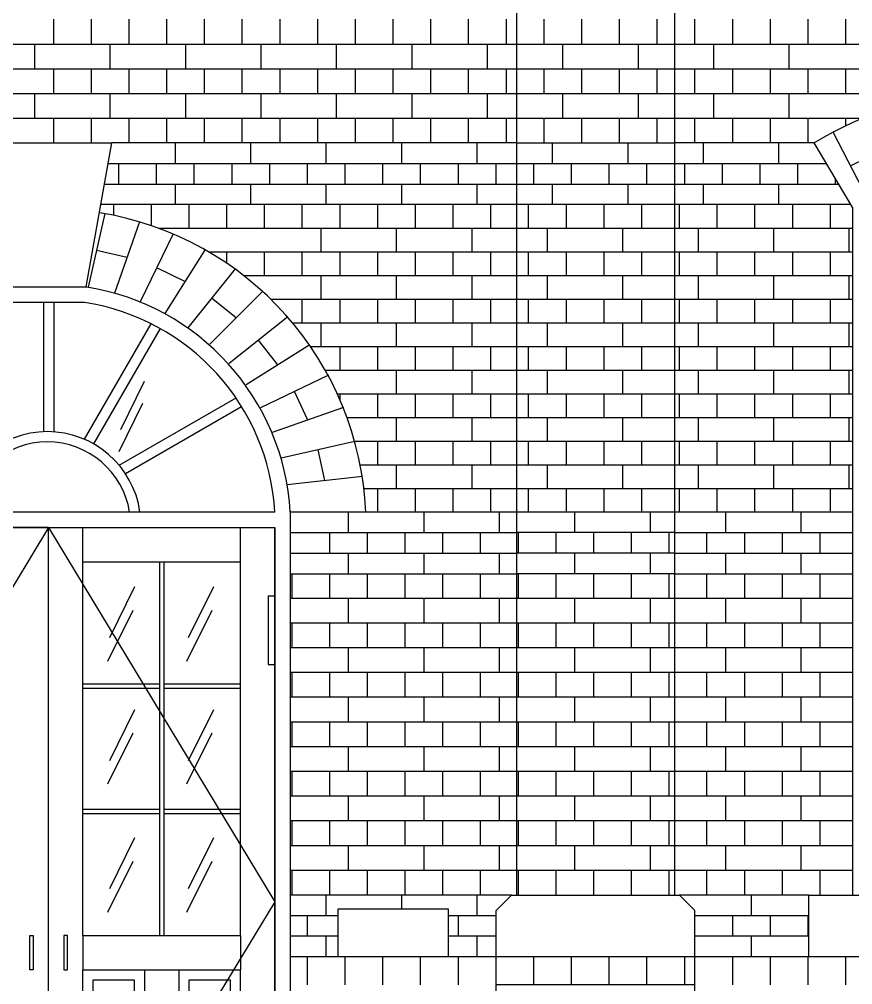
# Model space of a CAD drawing. Extents: x 101185 to 134825, y -129942 to -106182.
# Drawn here: x 118349 to 120779, y -120840 to -118024 of the extents above; entities that cross this region are included whole.
import ezdxf

# ---------------------------------------------------------------- set-up
doc = ezdxf.new("R2010")
doc.units = 0
doc.header["$LTSCALE"] = 50
doc.header["$MEASUREMENT"] = 0
doc.linetypes.add('CEN', pattern=[62, 60, -1, 0, -1])
for name, color, linetype in [('ele-3', 6, 'CONTINUOUS'), ('h', 5, 'CONTINUOUS'), ('HAT', 5, 'CONTINUOUS'), ('W-1', 3, 'CONTINUOUS'), ('WID', 4, 'CONTINUOUS'), ('중심선', 1, 'CEN')]:
    doc.layers.add(name, color=color, linetype=linetype)

msp = doc.modelspace()

# ---------------------------------------------------------------- linework, layer by layer
at = {"layer": 'ele-3'}
for p, q in [((119799.4, -118384.7), (118619.4, -118384.7)), ((120666.8, -118384.7), (120259.4, -118384.7)), ((118608.6, -118444.7), (120702.5, -118444.7)), ((118597.9, -118504.7), (120738.3, -118504.7)), ((119799.4, -118564.7), (118587.2, -118564.7)), ((120774, -118564.7), (120259.4, -118564.7)), ((119139.4, -119461.3), (119799.4, -119461.3)), ((120259.4, -119461.3), (120779.4, -119461.3)), ((119139.4, -119521.3), (119799.4, -119521.3)), ((120259.4, -119521.3), (120779.4, -119521.3)), ((119139.4, -119581.3), (119799.4, -119581.3)), ((120259.4, -119581.3), (120779.4, -119581.3)), ((119139.4, -119641.3), (119799.4, -119641.3)), ((120259.4, -119641.3), (120779.4, -119641.3)), ((119784.4, -120578.8), (119139.4, -120578.8)), ((120651.9, -120578.8), (120274.4, -120578.8)), ((119279.4, -120638.8), (119139.4, -120638.8)), ((119739.4, -120638.8), (119599.4, -120638.8)), ((120651.9, -120638.8), (120319.4, -120638.8)), ((120429.4, -120698.8), (120429.4, -120638.8)), ((119279.4, -120698.8), (119139.4, -120698.8)), ((119739.4, -120698.8), (119599.4, -120698.8)), ((120651.9, -120698.8), (120319.4, -120698.8)), ((119739.4, -120758.8), (119139.4, -120758.8)), ((120651.9, -120758.8), (120319.4, -120758.8))]:
    msp.add_line(p, q, dxfattribs=at)
for points in [[(118804.4, -118444.7), (118804.4, -118384.7)], [(119024.4, -118444.7), (119024.4, -118384.7)], [(119244.4, -118444.7), (119244.4, -118384.7)], [(119464.4, -118444.7), (119464.4, -118384.7)], [(119684.4, -118444.7), (119684.4, -118384.7)], [(119904.4, -118444.7), (119904.4, -118384.7)], [(120124.4, -118444.7), (120124.4, -118384.7)], [(120344.4, -118444.7), (120344.4, -118384.7)], [(120564.4, -118444.7), (120564.4, -118384.7)], [(118639.4, -118504.7), (118639.4, -118444.7)], [(118749.4, -118504.7), (118749.4, -118444.7)], [(118859.4, -118504.7), (118859.4, -118444.7)], [(118969.4, -118504.7), (118969.4, -118444.7)], [(119079.4, -118504.7), (119079.4, -118444.7)], [(119189.4, -118504.7), (119189.4, -118444.7)], [(119299.4, -118504.7), (119299.4, -118444.7)], [(119409.4, -118504.7), (119409.4, -118444.7)], [(119519.4, -118504.7), (119519.4, -118444.7)], [(119629.4, -118504.7), (119629.4, -118444.7)], [(119739.4, -118504.7), (119739.4, -118444.7)], [(119849.4, -118504.7), (119849.4, -118444.7)], [(119959.4, -118504.7), (119959.4, -118444.7)], [(120069.4, -118504.7), (120069.4, -118444.7)], [(120179.4, -118504.7), (120179.4, -118444.7)], [(120289.4, -118504.7), (120289.4, -118444.7)], [(120399.4, -118504.7), (120399.4, -118444.7)], [(120509.4, -118504.7), (120509.4, -118444.7)], [(120619.4, -118504.7), (120619.4, -118444.7)], [(120729.4, -118504.7), (120729.4, -118489.8)], [(118804.4, -118564.7), (118804.4, -118504.7)], [(119024.4, -118564.7), (119024.4, -118504.7)], [(119244.4, -118564.7), (119244.4, -118504.7)], [(119464.4, -118564.7), (119464.4, -118504.7)], [(119684.4, -118564.7), (119684.4, -118504.7)], [(119904.4, -118564.7), (119904.4, -118504.7)], [(120124.4, -118564.7), (120124.4, -118504.7)], [(120344.4, -118564.7), (120344.4, -118504.7)], [(120564.4, -118564.7), (120564.4, -118504.7)], [(119244.4, -120638.8), (119244.4, -120578.8)], [(119464.4, -120618.8), (119464.4, -120578.8)], [(119684.4, -120638.8), (119684.4, -120578.8)], [(120484.4, -120638.8), (120484.4, -120578.8)], [(119189.4, -120698.8), (119189.4, -120638.8)], [(119629.4, -120698.8), (119629.4, -120638.8)], [(120539.4, -120698.8), (120539.4, -120638.8)], [(120649.4, -120698.8), (120649.4, -120638.8)], [(119244.4, -120758.8), (119244.4, -120698.8)], [(119684.4, -120758.8), (119684.4, -120698.8)], [(120484.4, -120758.8), (120484.4, -120698.8)]]:
    msp.add_lwpolyline(points, dxfattribs=at)
at = {"layer": 'h'}
for p, q in [((117069.4, -118096.3), (119799.4, -118096.3)), ((120259.4, -118096.3), (121139.6, -118096.3)), ((117069.4, -118168.4), (119799.4, -118168.4)), ((120259.4, -118168.4), (121144.2, -118168.4)), ((117069.4, -118240.5), (119799.4, -118240.5)), ((120259.4, -118240.5), (121056.9, -118240.5)), ((117069.4, -118312.6), (119799.4, -118312.6)), ((120259.4, -118312.6), (120809.9, -118312.6)), ((120823.7, -118549), (120722.5, -118353.7)), ((120773.1, -118451.3), (120824.5, -118426.2)), ((118599, -118591.1), (118550, -118805.9)), ((118699.9, -118614.9), (118627.2, -118822.8)), ((118755.2, -118633.7), (119799.4, -118633.7)), ((120259.4, -118633.7), (120779.4, -118633.7)), ((118797.6, -118649.9), (118702, -118848.4)), ((118663.6, -118718.9), (118574.5, -118698.5)), ((118890.8, -118695.7), (118773.6, -118882.3)), ((118901.3, -118702.7), (119799.4, -118702.7)), ((120259.4, -118702.7), (120779.4, -118702.7)), ((118832.2, -118789), (118749.8, -118749.2)), ((118978.4, -118751.8), (118841, -118924)), ((119003.2, -118771.6), (119799.4, -118771.6)), ((120259.4, -118771.6), (120779.4, -118771.6)), ((119059.1, -118817.4), (118904.8, -118971.6)), ((118981.9, -118894.5), (118909.7, -118837.9)), ((119082.2, -118840.6), (119799.4, -118840.6)), ((120259.4, -118840.6), (120779.4, -118840.6)), ((119131.9, -118891.6), (118960.9, -119028)), ((119145.9, -118909.6), (119799.4, -118909.6)), ((120259.4, -118909.6), (120779.4, -118909.6)), ((119103.2, -119032), (119046.4, -118959.8)), ((119196, -118973.7), (119010.4, -119090.3)), ((119198.1, -118978.6), (119799.4, -118978.6)), ((120259.4, -118978.6), (120779.4, -118978.6)), ((119241.1, -119047.5), (119799.4, -119047.5)), ((120259.4, -119047.5), (120779.4, -119047.5)), ((118713.4, -119080.5), (118643.8, -119221.2)), ((119251.2, -119062.1), (119052.6, -119157.8)), ((119191, -119193.1), (119151.9, -119110)), ((119276.3, -119116.5), (119799.4, -119116.5)), ((120259.4, -119116.5), (120779.4, -119116.5)), ((118708.6, -119145.3), (118639.1, -119286)), ((119295, -119156.7), (119086.9, -119229.5)), ((119304.6, -119185.5), (119799.4, -119185.5)), ((120259.4, -119185.5), (120779.4, -119185.5)), ((119326.7, -119254.4), (119799.4, -119254.4)), ((120259.4, -119254.4), (120779.4, -119254.4)), ((119328, -119255.6), (119113.1, -119304.7)), ((119240.1, -119369.9), (119220.5, -119280.1)), ((119343.1, -119323.4), (119799.4, -119323.4)), ((120259.4, -119323.4), (120779.4, -119323.4)), ((119349.6, -119357.6), (119130.6, -119382.3)), ((119354, -119392.4), (119799.4, -119392.4)), ((120259.4, -119392.4), (120779.4, -119392.4)), ((118685.4, -119679.9), (118611.7, -119828.8)), ((118915.1, -119679.9), (118841.5, -119828.8)), ((119799.4, -119713.5), (119139.4, -119713.5)), ((120779.4, -119713.5), (120259.4, -119713.5)), ((118680.4, -119748.5), (118606.7, -119897.4)), ((118910.1, -119748.5), (118836.4, -119897.4)), ((119799.4, -119785.6), (119139.4, -119785.6)), ((120779.4, -119785.6), (120259.4, -119785.6)), ((119799.4, -119857.7), (119139.4, -119857.7)), ((120779.4, -119857.7), (120259.4, -119857.7)), ((119799.4, -119929.8), (119139.4, -119929.8)), ((120779.4, -119929.8), (120259.4, -119929.8)), ((119799.4, -120001.9), (119139.4, -120001.9)), ((120779.4, -120001.9), (120259.4, -120001.9)), ((118685.4, -120037.9), (118611.7, -120186.8)), ((118915.1, -120037.9), (118841.5, -120186.8)), ((119799.4, -120074), (119139.4, -120074)), ((120779.4, -120074), (120259.4, -120074)), ((118680.4, -120106.5), (118606.7, -120255.4)), ((118910.1, -120106.5), (118836.4, -120255.4)), ((119799.4, -120146.1), (119139.4, -120146.1)), ((120779.4, -120146.1), (120259.4, -120146.1)), ((119799.4, -120218.2), (119139.4, -120218.2)), ((120779.4, -120218.2), (120259.4, -120218.2)), ((119799.4, -120290.3), (119139.4, -120290.3)), ((120779.4, -120290.3), (120259.4, -120290.3)), ((119799.4, -120362.4), (119139.4, -120362.4)), ((120779.4, -120362.4), (120259.4, -120362.4)), ((118685.4, -120411.8), (118611.7, -120560.7)), ((118915.1, -120411.8), (118841.5, -120560.7)), ((119799.4, -120434.6), (119139.4, -120434.6)), ((120779.4, -120434.6), (120259.4, -120434.6)), ((118680.4, -120480.4), (118606.7, -120629.3)), ((118910.1, -120480.4), (118836.4, -120629.3)), ((119799.4, -120506.7), (119139.4, -120506.7)), ((120779.4, -120506.7), (120259.4, -120506.7))]:
    msp.add_line(p, q, dxfattribs=at)
for points in [[(118449.4, -118096.3), (118449.4, -118024.2)], [(118559.4, -118096.3), (118559.4, -118024.2)], [(118669.4, -118096.3), (118669.4, -118024.2)], [(118779.4, -118096.3), (118779.4, -118024.2)], [(118889.4, -118096.3), (118889.4, -118024.2)], [(118999.4, -118096.3), (118999.4, -118024.2)], [(119109.4, -118096.3), (119109.4, -118024.2)], [(119219.4, -118096.3), (119219.4, -118024.2)], [(119329.4, -118096.3), (119329.4, -118024.2)], [(119439.4, -118096.3), (119439.4, -118024.2)], [(119549.4, -118096.3), (119549.4, -118024.2)], [(119659.4, -118096.3), (119659.4, -118024.2)], [(119769.4, -118096.3), (119769.4, -118024.2)], [(120319.4, -118096.3), (120319.4, -118024.2)], [(120429.4, -118096.3), (120429.4, -118024.2)], [(120539.4, -118096.3), (120539.4, -118024.2)], [(120649.4, -118096.3), (120649.4, -118024.2)], [(120759.4, -118096.3), (120759.4, -118024.2)], [(118394.4, -118168.4), (118394.4, -118096.3)], [(118614.4, -118168.4), (118614.4, -118096.3)], [(118834.4, -118168.4), (118834.4, -118096.3)], [(119054.4, -118168.4), (119054.4, -118096.3)], [(119274.4, -118168.4), (119274.4, -118096.3)], [(119494.4, -118168.4), (119494.4, -118096.3)], [(119714.4, -118168.4), (119714.4, -118096.3)], [(120374.4, -118168.4), (120374.4, -118096.3)], [(120594.4, -118168.4), (120594.4, -118096.3)], [(118449.4, -118240.5), (118449.4, -118168.4)], [(118559.4, -118240.5), (118559.4, -118168.4)], [(118669.4, -118240.5), (118669.4, -118168.4)], [(118779.4, -118240.5), (118779.4, -118168.4)], [(118889.4, -118240.5), (118889.4, -118168.4)], [(118999.4, -118240.5), (118999.4, -118168.4)], [(119109.4, -118240.5), (119109.4, -118168.4)], [(119219.4, -118240.5), (119219.4, -118168.4)], [(119329.4, -118240.5), (119329.4, -118168.4)], [(119439.4, -118240.5), (119439.4, -118168.4)], [(119549.4, -118240.5), (119549.4, -118168.4)], [(119659.4, -118240.5), (119659.4, -118168.4)], [(119769.4, -118240.5), (119769.4, -118168.4)], [(120319.4, -118240.5), (120319.4, -118168.4)], [(120429.4, -118240.5), (120429.4, -118168.4)], [(120539.4, -118240.5), (120539.4, -118168.4)], [(120649.4, -118240.5), (120649.4, -118168.4)], [(120759.4, -118240.5), (120759.4, -118168.4)], [(118394.4, -118312.6), (118394.4, -118240.5)], [(118614.4, -118312.6), (118614.4, -118240.5)], [(118834.4, -118312.6), (118834.4, -118240.5)], [(119054.4, -118312.6), (119054.4, -118240.5)], [(119274.4, -118312.6), (119274.4, -118240.5)], [(119494.4, -118312.6), (119494.4, -118240.5)], [(119714.4, -118312.6), (119714.4, -118240.5)], [(120374.4, -118312.6), (120374.4, -118240.5)], [(120594.4, -118312.6), (120594.4, -118240.5)], [(118449.4, -118384.7), (118449.4, -118312.6)], [(118559.4, -118384.7), (118559.4, -118312.6)], [(118669.4, -118384.7), (118669.4, -118312.6)], [(118779.4, -118384.7), (118779.4, -118312.6)], [(118889.4, -118384.7), (118889.4, -118312.6)], [(118999.4, -118384.7), (118999.4, -118312.6)], [(119109.4, -118384.7), (119109.4, -118312.6)], [(119219.4, -118384.7), (119219.4, -118312.6)], [(119329.4, -118384.7), (119329.4, -118312.6)], [(119439.4, -118384.7), (119439.4, -118312.6)], [(119549.4, -118384.7), (119549.4, -118312.6)], [(119659.4, -118384.7), (119659.4, -118312.6)], [(119769.4, -118384.7), (119769.4, -118312.6)], [(120319.4, -118384.7), (120319.4, -118312.6)], [(120429.4, -118384.7), (120429.4, -118312.6)], [(120539.4, -118384.7), (120539.4, -118312.6)], [(120649.4, -118384.7), (120649.4, -118312.6)], [(120759.4, -118335.2), (120759.4, -118312.6)], [(118624.4, -118596), (118624.4, -118564.7)], [(118734.4, -118626.3), (118734.4, -118564.7)], [(118844.4, -118633.7), (118844.4, -118564.7)], [(118954.4, -118633.7), (118954.4, -118564.7)], [(119064.4, -118633.7), (119064.4, -118564.7)], [(119174.4, -118633.7), (119174.4, -118564.7)], [(119284.4, -118633.7), (119284.4, -118564.7)], [(119394.4, -118633.7), (119394.4, -118564.7)], [(119504.4, -118633.7), (119504.4, -118564.7)], [(119614.4, -118633.7), (119614.4, -118564.7)], [(119724.4, -118633.7), (119724.4, -118564.7)], [(120274.4, -118633.7), (120274.4, -118564.7)], [(120384.4, -118633.7), (120384.4, -118564.7)], [(120494.4, -118633.7), (120494.4, -118564.7)], [(120604.4, -118633.7), (120604.4, -118564.7)], [(120714.4, -118633.7), (120714.4, -118564.7)], [(119229.4, -118702.7), (119229.4, -118633.7)], [(119449.4, -118702.7), (119449.4, -118633.7)], [(119669.4, -118702.7), (119669.4, -118633.7)], [(120329.4, -118702.7), (120329.4, -118633.7)], [(120549.4, -118702.7), (120549.4, -118633.7)], [(120769.4, -118702.7), (120769.4, -118633.7)], [(118954.4, -118736.1), (118954.4, -118702.7)], [(119064.4, -118771.6), (119064.4, -118702.7)], [(119174.4, -118771.6), (119174.4, -118702.7)], [(119284.4, -118771.6), (119284.4, -118702.7)], [(119394.4, -118771.6), (119394.4, -118702.7)], [(119504.4, -118771.6), (119504.4, -118702.7)], [(119614.4, -118771.6), (119614.4, -118702.7)], [(119724.4, -118771.6), (119724.4, -118702.7)], [(120274.4, -118771.6), (120274.4, -118702.7)], [(120384.4, -118771.6), (120384.4, -118702.7)], [(120494.4, -118771.6), (120494.4, -118702.7)], [(120604.4, -118771.6), (120604.4, -118702.7)], [(120714.4, -118771.6), (120714.4, -118702.7)], [(119229.4, -118840.6), (119229.4, -118771.6)], [(119449.4, -118840.6), (119449.4, -118771.6)], [(119669.4, -118840.6), (119669.4, -118771.6)], [(120329.4, -118840.6), (120329.4, -118771.6)], [(120549.4, -118840.6), (120549.4, -118771.6)], [(120769.4, -118840.6), (120769.4, -118771.6)], [(119174.4, -118909.6), (119174.4, -118840.6)], [(119284.4, -118909.6), (119284.4, -118840.6)], [(119394.4, -118909.6), (119394.4, -118840.6)], [(119504.4, -118909.6), (119504.4, -118840.6)], [(119614.4, -118909.6), (119614.4, -118840.6)], [(119724.4, -118909.6), (119724.4, -118840.6)], [(120274.4, -118909.6), (120274.4, -118840.6)], [(120384.4, -118909.6), (120384.4, -118840.6)], [(120494.4, -118909.6), (120494.4, -118840.6)], [(120604.4, -118909.6), (120604.4, -118840.6)], [(120714.4, -118909.6), (120714.4, -118840.6)], [(119229.4, -118978.5), (119229.4, -118909.6)], [(119449.4, -118978.5), (119449.4, -118909.6)], [(119669.4, -118978.5), (119669.4, -118909.6)], [(120329.4, -118978.5), (120329.4, -118909.6)], [(120549.4, -118978.5), (120549.4, -118909.6)], [(120769.4, -118978.5), (120769.4, -118909.6)], [(119284.4, -119047.5), (119284.4, -118978.6)], [(119394.4, -119047.5), (119394.4, -118978.6)], [(119504.4, -119047.5), (119504.4, -118978.6)], [(119614.4, -119047.5), (119614.4, -118978.6)], [(119724.4, -119047.5), (119724.4, -118978.6)], [(120274.4, -119047.5), (120274.4, -118978.6)], [(120384.4, -119047.5), (120384.4, -118978.6)], [(120494.4, -119047.5), (120494.4, -118978.6)], [(120604.4, -119047.5), (120604.4, -118978.6)], [(120714.4, -119047.5), (120714.4, -118978.6)], [(119449.4, -119116.5), (119449.4, -119047.5)], [(119669.4, -119116.5), (119669.4, -119047.5)], [(120329.4, -119116.5), (120329.4, -119047.5)], [(120549.4, -119116.5), (120549.4, -119047.5)], [(120769.4, -119116.5), (120769.4, -119047.5)], [(119284.4, -119134.6), (119284.4, -119116.5)], [(119394.4, -119185.5), (119394.4, -119116.5)], [(119504.4, -119185.5), (119504.4, -119116.5)], [(119614.4, -119185.5), (119614.4, -119116.5)], [(119724.4, -119185.5), (119724.4, -119116.5)], [(120274.4, -119185.5), (120274.4, -119116.5)], [(120384.4, -119185.5), (120384.4, -119116.5)], [(120494.4, -119185.5), (120494.4, -119116.5)], [(120604.4, -119185.5), (120604.4, -119116.5)], [(120714.4, -119185.5), (120714.4, -119116.5)], [(119449.4, -119254.4), (119449.4, -119185.5)], [(119669.4, -119254.4), (119669.4, -119185.5)], [(120329.4, -119254.4), (120329.4, -119185.5)], [(120549.4, -119254.4), (120549.4, -119185.5)], [(120769.4, -119254.4), (120769.4, -119185.5)], [(119394.4, -119323.4), (119394.4, -119254.4)], [(119504.4, -119323.4), (119504.4, -119254.4)], [(119614.4, -119323.4), (119614.4, -119254.4)], [(119724.4, -119323.4), (119724.4, -119254.4)], [(120274.4, -119323.4), (120274.4, -119254.4)], [(120384.4, -119323.4), (120384.4, -119254.4)], [(120494.4, -119323.4), (120494.4, -119254.4)], [(120604.4, -119323.4), (120604.4, -119254.4)], [(120714.4, -119323.4), (120714.4, -119254.4)], [(119449.4, -119392.4), (119449.4, -119323.4)], [(119669.4, -119392.4), (119669.4, -119323.4)], [(120329.4, -119392.4), (120329.4, -119323.4)], [(120549.4, -119392.4), (120549.4, -119323.4)], [(120769.4, -119392.4), (120769.4, -119323.4)], [(119394.4, -119461.3), (119394.4, -119392.4)], [(119504.4, -119461.3), (119504.4, -119392.4)], [(119614.4, -119461.3), (119614.4, -119392.4)], [(119724.4, -119461.3), (119724.4, -119392.4)], [(120274.4, -119461.3), (120274.4, -119392.4)], [(120384.4, -119461.3), (120384.4, -119392.4)], [(120494.4, -119461.3), (120494.4, -119392.4)], [(120604.4, -119461.3), (120604.4, -119392.4)], [(120714.4, -119461.3), (120714.4, -119392.4)], [(119309.4, -119521.3), (119309.4, -119461.3)], [(119529.4, -119521.3), (119529.4, -119461.3)], [(119749.4, -119521.3), (119749.4, -119461.3)], [(120409.4, -119521.3), (120409.4, -119461.3)], [(120629.4, -119521.3), (120629.4, -119461.3)], [(119254.4, -119581.3), (119254.4, -119521.3)], [(119364.4, -119581.3), (119364.4, -119521.3)], [(119474.4, -119581.3), (119474.4, -119521.3)], [(119584.4, -119581.3), (119584.4, -119521.3)], [(119694.4, -119581.3), (119694.4, -119521.3)], [(119804.4, -119581.3), (119804.4, -119521.3)], [(120354.4, -119581.3), (120354.4, -119521.3)], [(120464.4, -119581.3), (120464.4, -119521.3)], [(120574.4, -119581.3), (120574.4, -119521.3)], [(120684.4, -119581.3), (120684.4, -119521.3)], [(119309.4, -119641.3), (119309.4, -119581.3)], [(119529.4, -119641.3), (119529.4, -119581.3)], [(119749.4, -119641.3), (119749.4, -119581.3)], [(120409.4, -119641.3), (120409.4, -119581.3)], [(120629.4, -119641.3), (120629.4, -119581.3)], [(119144.4, -119713.5), (119144.4, -119641.3)], [(119254.4, -119713.5), (119254.4, -119641.3)], [(119364.4, -119713.5), (119364.4, -119641.3)], [(119474.4, -119713.5), (119474.4, -119641.3)], [(119584.4, -119713.5), (119584.4, -119641.3)], [(119694.4, -119713.5), (119694.4, -119641.3)], [(120354.4, -119713.5), (120354.4, -119641.3)], [(120464.4, -119713.5), (120464.4, -119641.3)], [(120574.4, -119713.5), (120574.4, -119641.3)], [(120684.4, -119713.5), (120684.4, -119641.3)], [(119309.4, -119785.6), (119309.4, -119713.5)], [(119529.4, -119785.6), (119529.4, -119713.5)], [(119749.4, -119785.6), (119749.4, -119713.5)], [(120409.4, -119785.6), (120409.4, -119713.5)], [(120629.4, -119785.6), (120629.4, -119713.5)], [(119144.4, -119857.7), (119144.4, -119785.6)], [(119254.4, -119857.7), (119254.4, -119785.6)], [(119364.4, -119857.7), (119364.4, -119785.6)], [(119474.4, -119857.7), (119474.4, -119785.6)], [(119584.4, -119857.7), (119584.4, -119785.6)], [(119694.4, -119857.7), (119694.4, -119785.6)], [(120354.4, -119857.7), (120354.4, -119785.6)], [(120464.4, -119857.7), (120464.4, -119785.6)], [(120574.4, -119857.7), (120574.4, -119785.6)], [(120684.4, -119857.7), (120684.4, -119785.6)], [(119309.4, -119929.8), (119309.4, -119857.7)], [(119529.4, -119929.8), (119529.4, -119857.7)], [(119749.4, -119929.8), (119749.4, -119857.7)], [(120409.4, -119929.8), (120409.4, -119857.7)], [(120629.4, -119929.8), (120629.4, -119857.7)], [(119144.4, -120001.9), (119144.4, -119929.8)], [(119254.4, -120001.9), (119254.4, -119929.8)], [(119364.4, -120001.9), (119364.4, -119929.8)], [(119474.4, -120001.9), (119474.4, -119929.8)], [(119584.4, -120001.9), (119584.4, -119929.8)], [(119694.4, -120001.9), (119694.4, -119929.8)], [(120354.4, -120001.9), (120354.4, -119929.8)], [(120464.4, -120001.9), (120464.4, -119929.8)], [(120574.4, -120001.9), (120574.4, -119929.8)], [(120684.4, -120001.9), (120684.4, -119929.8)], [(119309.4, -120074), (119309.4, -120001.9)], [(119529.4, -120074), (119529.4, -120001.9)], [(119749.4, -120074), (119749.4, -120001.9)], [(120409.4, -120074), (120409.4, -120001.9)], [(120629.4, -120074), (120629.4, -120001.9)], [(119144.4, -120146.1), (119144.4, -120074)], [(119254.4, -120146.1), (119254.4, -120074)], [(119364.4, -120146.1), (119364.4, -120074)], [(119474.4, -120146.1), (119474.4, -120074)], [(119584.4, -120146.1), (119584.4, -120074)], [(119694.4, -120146.1), (119694.4, -120074)], [(120354.4, -120146.1), (120354.4, -120074)], [(120464.4, -120146.1), (120464.4, -120074)], [(120574.4, -120146.1), (120574.4, -120074)], [(120684.4, -120146.1), (120684.4, -120074)], [(119309.4, -120218.2), (119309.4, -120146.1)], [(119529.4, -120218.2), (119529.4, -120146.1)], [(119749.4, -120218.2), (119749.4, -120146.1)], [(120409.4, -120218.2), (120409.4, -120146.1)], [(120629.4, -120218.2), (120629.4, -120146.1)], [(119144.4, -120290.3), (119144.4, -120218.2)], [(119254.4, -120290.3), (119254.4, -120218.2)], [(119364.4, -120290.3), (119364.4, -120218.2)], [(119474.4, -120290.3), (119474.4, -120218.2)], [(119584.4, -120290.3), (119584.4, -120218.2)], [(119694.4, -120290.3), (119694.4, -120218.2)], [(120354.4, -120290.3), (120354.4, -120218.2)], [(120464.4, -120290.3), (120464.4, -120218.2)], [(120574.4, -120290.3), (120574.4, -120218.2)], [(120684.4, -120290.3), (120684.4, -120218.2)], [(119309.4, -120362.4), (119309.4, -120290.3)], [(119529.4, -120362.4), (119529.4, -120290.3)], [(119749.4, -120362.4), (119749.4, -120290.3)], [(120409.4, -120362.4), (120409.4, -120290.3)], [(120629.4, -120362.4), (120629.4, -120290.3)], [(119144.4, -120434.6), (119144.4, -120362.4)], [(119254.4, -120434.6), (119254.4, -120362.4)], [(119364.4, -120434.6), (119364.4, -120362.4)], [(119474.4, -120434.6), (119474.4, -120362.4)], [(119584.4, -120434.6), (119584.4, -120362.4)], [(119694.4, -120434.6), (119694.4, -120362.4)], [(120354.4, -120434.6), (120354.4, -120362.4)], [(120464.4, -120434.6), (120464.4, -120362.4)], [(120574.4, -120434.6), (120574.4, -120362.4)], [(120684.4, -120434.6), (120684.4, -120362.4)], [(119309.4, -120506.7), (119309.4, -120434.6)], [(119529.4, -120506.7), (119529.4, -120434.6)], [(119749.4, -120506.7), (119749.4, -120434.6)], [(120409.4, -120506.7), (120409.4, -120434.6)], [(120629.4, -120506.7), (120629.4, -120434.6)], [(119144.4, -120578.8), (119144.4, -120506.7)], [(119254.4, -120578.8), (119254.4, -120506.7)], [(119364.4, -120578.8), (119364.4, -120506.7)], [(119474.4, -120578.8), (119474.4, -120506.7)], [(119584.4, -120578.8), (119584.4, -120506.7)], [(119694.4, -120578.8), (119694.4, -120506.7)], [(120354.4, -120578.8), (120354.4, -120506.7)], [(120464.4, -120578.8), (120464.4, -120506.7)], [(120574.4, -120578.8), (120574.4, -120506.7)], [(120684.4, -120578.8), (120684.4, -120506.7)], [(119189.4, -120840.1), (119189.4, -120758.8)], [(119299.4, -120840.1), (119299.4, -120758.8)], [(119409.4, -120840.1), (119409.4, -120758.8)], [(119519.4, -120840.1), (119519.4, -120758.8)], [(119629.4, -120840.1), (119629.4, -120758.8)], [(120429.4, -120840.1), (120429.4, -120758.8)], [(120539.4, -120840.1), (120539.4, -120758.8)], [(120649.4, -120840.1), (120649.4, -120758.8)], [(120759.4, -120840.1), (120759.4, -120758.8)]]:
    msp.add_lwpolyline(points, dxfattribs=at)
at = {"layer": 'HAT'}
for p, q in [((118534.4, -119606.3), (118534.4, -119506.3)), ((118994.4, -119606.3), (118994.4, -119506.3)), ((118534.4, -120696.3), (118534.4, -120796.3)), ((118994.4, -120696.3), (118994.4, -120796.3)), ((118714.4, -120796.3), (118814.4, -120796.3))]:
    msp.add_line(p, q, dxfattribs=at)
for points in [[(118389.4, -120796.3), (118379.4, -120796.3), (118379.4, -120696.3), (118389.4, -120696.3)], [(118479.4, -120796.3), (118489.4, -120796.3), (118489.4, -120696.3), (118479.4, -120696.3)]]:
    msp.add_lwpolyline(points, close=True, dxfattribs=at)
at = {"layer": 'W-1'}
for p, q in [((119799.4, -117111.3), (119799.4, -120578.8)), ((120259.4, -117111.3), (120259.4, -120578.8)), ((119784.4, -120578.8), (119739.4, -120623.8)), ((119784.4, -120578.8), (120274.4, -120578.8)), ((120274.4, -120578.8), (120319.4, -120623.8)), ((119739.4, -121996.3), (119739.4, -120623.8)), ((120319.4, -121996.3), (120319.4, -120623.8)), ((120319.4, -120758.8), (119739.4, -120758.8))]:
    msp.add_line(p, q, dxfattribs=at)
at = {"layer": 'WID'}
for p, q in [((119799.4, -118096.3), (120259.4, -118096.3)), ((119799.4, -118168.4), (120259.4, -118168.4)), ((119799.4, -118240.5), (120259.4, -118240.5)), ((119799.4, -118312.6), (120259.4, -118312.6)), ((118249.4, -118384.7), (118619.4, -118384.7)), ((118544.4, -118804.7), (118619.4, -118384.7)), ((119799.4, -118384.7), (120259.4, -118384.7)), ((120779.4, -118573.8), (120666.8, -118384.7)), ((120259.4, -118564.7), (119799.4, -118564.7)), ((120779.4, -120578.8), (120779.4, -118573.8)), ((119799.4, -118633.7), (120259.4, -118633.7)), ((119799.4, -118702.7), (120259.4, -118702.7)), ((119799.4, -118771.7), (120259.4, -118771.7)), ((118324.4, -118804.7), (118544.4, -118804.7)), ((118329.4, -118849.7), (118539.3, -118849.7)), ((118419.4, -118849.7), (118419.4, -119227.1)), ((118449.4, -118849.7), (118449.4, -119227.5)), ((119799.4, -118840.6), (120259.4, -118840.6)), ((118539.4, -119249.3), (118734, -118912.3)), ((119799.4, -118909.6), (120259.4, -118909.6)), ((118566.3, -119262.8), (118760.5, -118926.5)), ((119799.4, -118978.6), (120259.4, -118978.6)), ((119799.4, -119047.5), (120259.4, -119047.5)), ((118640.5, -119325), (118981.7, -119128)), ((119799.4, -119116.5), (120259.4, -119116.5)), ((118658.5, -119349.2), (118996.7, -119154)), ((119799.4, -119185.5), (120259.4, -119185.5)), ((119799.4, -119254.4), (120259.4, -119254.4)), ((119799.4, -119323.4), (120259.4, -119323.4)), ((119799.4, -119392.4), (120259.4, -119392.4)), ((117774.4, -119461.3), (119094.4, -119461.3)), ((119139.4, -119458.1), (119139.4, -121686.3)), ((119139.4, -119461.3), (119139.4, -121686.3)), ((119799.4, -119461.3), (120259.4, -119461.3)), ((117774.4, -119506.3), (118434.4, -119506.3)), ((118434.4, -119506.3), (117774.4, -119506.3)), ((118434.4, -121686.3), (118434.4, -119506.3)), ((118434.4, -119506.3), (119094.4, -119506.3)), ((118434.4, -119506.3), (119094.4, -119506.3)), ((119094.4, -121686.3), (119094.4, -119506.3)), ((119094.4, -119506.3), (119094.4, -121686.3)), ((120259.4, -119521.3), (119799.4, -119521.3)), ((120259.4, -119581.3), (119799.4, -119581.3)), ((118534.4, -120696.3), (118534.4, -119606.3)), ((118534.4, -119606.3), (118994.4, -119606.3)), ((118757.9, -119606.3), (118757.9, -120696.3)), ((118770.9, -119606.3), (118770.9, -120696.3)), ((118994.4, -120696.3), (118994.4, -119606.3)), ((120259.4, -119641.3), (119799.4, -119641.3)), ((119074.4, -119706.3), (119074.4, -119906.3)), ((119074.4, -119706.3), (119094.4, -119706.3)), ((120259.4, -119713.5), (119799.4, -119713.5)), ((120259.4, -119785.6), (119799.4, -119785.6)), ((120259.4, -119857.7), (119799.4, -119857.7)), ((119074.4, -119906.3), (119094.4, -119906.3)), ((120259.4, -119929.8), (119799.4, -119929.8)), ((118757.9, -119963.2), (118534.4, -119963.2)), ((118757.9, -119976.2), (118534.4, -119976.2)), ((118994.4, -119963.2), (118770.9, -119963.2)), ((118994.4, -119976.2), (118770.9, -119976.2)), ((120259.4, -120001.9), (119799.4, -120001.9)), ((120259.4, -120074), (119799.4, -120074)), ((120259.4, -120146.1), (119799.4, -120146.1)), ((120259.4, -120218.2), (119799.4, -120218.2)), ((120259.4, -120290.3), (119799.4, -120290.3)), ((118757.9, -120328.7), (118534.4, -120328.7)), ((118757.9, -120341.7), (118534.4, -120341.7)), ((118994.4, -120328.7), (118770.9, -120328.7)), ((118994.4, -120341.7), (118770.9, -120341.7)), ((120259.4, -120362.4), (119799.4, -120362.4)), ((120259.4, -120434.6), (119799.4, -120434.6)), ((120259.4, -120506.7), (119799.4, -120506.7)), ((120651.9, -120578.8), (121851.9, -120578.8)), ((120651.9, -120758.8), (120651.9, -120578.8)), ((120779.4, -120578.8), (121724.4, -120578.8)), ((118534.4, -120696.3), (118994.4, -120696.3)), ((120319.4, -120758.8), (119739.4, -120758.8)), ((121851.9, -120758.8), (120651.9, -120758.8)), ((118534.4, -121586.3), (118534.4, -120796.3)), ((118534.4, -120796.3), (118714.4, -120796.3)), ((118714.4, -120796.3), (118714.4, -121586.3)), ((118814.4, -120796.3), (118814.4, -121586.3)), ((118814.4, -120796.3), (118994.4, -120796.3)), ((118994.4, -121586.3), (118994.4, -120796.3)), ((118564.4, -121556.3), (118564.4, -120826.3)), ((118564.4, -120826.3), (118684.4, -120826.3)), ((118684.4, -120826.3), (118684.4, -121556.3)), ((118844.4, -121556.3), (118844.4, -120826.3)), ((118844.4, -120826.3), (118964.4, -120826.3)), ((118964.4, -120826.3), (118964.4, -121556.3)), ((120319.4, -120840.1), (119739.4, -120840.1))]:
    msp.add_line(p, q, dxfattribs=at)
for points in [[(119879.4, -118096.3), (119879.4, -118024.2)], [(119989.4, -118096.3), (119989.4, -118024.2)], [(120099.4, -118096.3), (120099.4, -118024.2)], [(120209.4, -118096.3), (120209.4, -118024.2)], [(119934.4, -118168.4), (119934.4, -118096.3)], [(120154.4, -118168.4), (120154.4, -118096.3)], [(119879.4, -118240.5), (119879.4, -118168.4)], [(119989.4, -118240.5), (119989.4, -118168.4)], [(120099.4, -118240.5), (120099.4, -118168.4)], [(120209.4, -118240.5), (120209.4, -118168.4)], [(119934.4, -118312.6), (119934.4, -118240.5)], [(120154.4, -118312.6), (120154.4, -118240.5)], [(119879.4, -118384.7), (119879.4, -118312.6)], [(119989.4, -118384.7), (119989.4, -118312.6)], [(120099.4, -118384.7), (120099.4, -118312.6)], [(120209.4, -118384.7), (120209.4, -118312.6)], [(119834.4, -118633.7), (119834.4, -118564.7)], [(119944.4, -118633.7), (119944.4, -118564.7)], [(120054.4, -118633.7), (120054.4, -118564.7)], [(120164.4, -118633.7), (120164.4, -118564.7)], [(119889.4, -118702.7), (119889.4, -118633.7)], [(120109.4, -118702.7), (120109.4, -118633.7)], [(119834.4, -118771.6), (119834.4, -118702.7)], [(119944.4, -118771.6), (119944.4, -118702.7)], [(120054.4, -118771.6), (120054.4, -118702.7)], [(120164.4, -118771.6), (120164.4, -118702.7)], [(119889.4, -118840.6), (119889.4, -118771.6)], [(120109.4, -118840.6), (120109.4, -118771.6)], [(119834.4, -118909.6), (119834.4, -118840.6)], [(119944.4, -118909.6), (119944.4, -118840.6)], [(120054.4, -118909.6), (120054.4, -118840.6)], [(120164.4, -118909.6), (120164.4, -118840.6)], [(119889.4, -118978.5), (119889.4, -118909.6)], [(120109.4, -118978.5), (120109.4, -118909.6)], [(119834.4, -119047.5), (119834.4, -118978.6)], [(119944.4, -119047.5), (119944.4, -118978.6)], [(120054.4, -119047.5), (120054.4, -118978.6)], [(120164.4, -119047.5), (120164.4, -118978.6)], [(119889.4, -119116.5), (119889.4, -119047.5)], [(120109.4, -119116.5), (120109.4, -119047.5)], [(119834.4, -119185.5), (119834.4, -119116.5)], [(119944.4, -119185.5), (119944.4, -119116.5)], [(120054.4, -119185.5), (120054.4, -119116.5)], [(120164.4, -119185.5), (120164.4, -119116.5)], [(119889.4, -119254.4), (119889.4, -119185.5)], [(120109.4, -119254.4), (120109.4, -119185.5)], [(119834.4, -119323.4), (119834.4, -119254.4)], [(119944.4, -119323.4), (119944.4, -119254.4)], [(120054.4, -119323.4), (120054.4, -119254.4)], [(120164.4, -119323.4), (120164.4, -119254.4)], [(119889.4, -119392.4), (119889.4, -119323.4)], [(120109.4, -119392.4), (120109.4, -119323.4)], [(119834.4, -119461.3), (119834.4, -119392.4)], [(119944.4, -119461.3), (119944.4, -119392.4)], [(120054.4, -119461.3), (120054.4, -119392.4)], [(120164.4, -119461.3), (120164.4, -119392.4)], [(119969.4, -119521.3), (119969.4, -119461.3)], [(120189.4, -119521.3), (120189.4, -119461.3)], [(119914.4, -119581.3), (119914.4, -119521.3)], [(120024.4, -119581.3), (120024.4, -119521.3)], [(120134.4, -119581.3), (120134.4, -119521.3)], [(120244.4, -119581.3), (120244.4, -119521.3)], [(119969.4, -119641.3), (119969.4, -119581.3)], [(120189.4, -119641.3), (120189.4, -119581.3)], [(119804.4, -119713.5), (119804.4, -119641.3)], [(119914.4, -119713.5), (119914.4, -119641.3)], [(120024.4, -119713.5), (120024.4, -119641.3)], [(120134.4, -119713.5), (120134.4, -119641.3)], [(120244.4, -119713.5), (120244.4, -119641.3)], [(119969.4, -119785.6), (119969.4, -119713.5)], [(120189.4, -119785.6), (120189.4, -119713.5)], [(119804.4, -119857.7), (119804.4, -119785.6)], [(119914.4, -119857.7), (119914.4, -119785.6)], [(120024.4, -119857.7), (120024.4, -119785.6)], [(120134.4, -119857.7), (120134.4, -119785.6)], [(120244.4, -119857.7), (120244.4, -119785.6)], [(119969.4, -119929.8), (119969.4, -119857.7)], [(120189.4, -119929.8), (120189.4, -119857.7)], [(119804.4, -120001.9), (119804.4, -119929.8)], [(119914.4, -120001.9), (119914.4, -119929.8)], [(120024.4, -120001.9), (120024.4, -119929.8)], [(120134.4, -120001.9), (120134.4, -119929.8)], [(120244.4, -120001.9), (120244.4, -119929.8)], [(119969.4, -120074), (119969.4, -120001.9)], [(120189.4, -120074), (120189.4, -120001.9)], [(119804.4, -120146.1), (119804.4, -120074)], [(119914.4, -120146.1), (119914.4, -120074)], [(120024.4, -120146.1), (120024.4, -120074)], [(120134.4, -120146.1), (120134.4, -120074)], [(120244.4, -120146.1), (120244.4, -120074)], [(119969.4, -120218.2), (119969.4, -120146.1)], [(120189.4, -120218.2), (120189.4, -120146.1)], [(119804.4, -120290.3), (119804.4, -120218.2)], [(119914.4, -120290.3), (119914.4, -120218.2)], [(120024.4, -120290.3), (120024.4, -120218.2)], [(120134.4, -120290.3), (120134.4, -120218.2)], [(120244.4, -120290.3), (120244.4, -120218.2)], [(119969.4, -120362.4), (119969.4, -120290.3)], [(120189.4, -120362.4), (120189.4, -120290.3)], [(119804.4, -120434.6), (119804.4, -120362.4)], [(119914.4, -120434.6), (119914.4, -120362.4)], [(120024.4, -120434.6), (120024.4, -120362.4)], [(120134.4, -120434.6), (120134.4, -120362.4)], [(120244.4, -120434.6), (120244.4, -120362.4)], [(119969.4, -120506.7), (119969.4, -120434.6)], [(120189.4, -120506.7), (120189.4, -120434.6)], [(119804.4, -120578.8), (119804.4, -120506.7)], [(119914.4, -120578.8), (119914.4, -120506.7)], [(120024.4, -120578.8), (120024.4, -120506.7)], [(120134.4, -120578.8), (120134.4, -120506.7)], [(120244.4, -120578.8), (120244.4, -120506.7)], [(119849.4, -120840.1), (119849.4, -120758.8)], [(119959.4, -120840.1), (119959.4, -120758.8)], [(120069.4, -120840.1), (120069.4, -120758.8)], [(120179.4, -120840.1), (120179.4, -120758.8)], [(120289.4, -120840.1), (120289.4, -120758.8)]]:
    msp.add_lwpolyline(points, dxfattribs=at)
msp.add_lwpolyline([(119279.4, -120618.8), (119599.4, -120618.8), (119599.4, -120758.8), (119279.4, -120758.8)], close=True, dxfattribs=at)
for centre, radius, start, end in [((121251.9, -119367.4), 1143.7, 95.2073, 120.7666), ((118434.4, -119502.6), 926.2, 2.5497, 80.7515), ((118434.4, -119502.6), 706.2, 80.8838, 81.1619), ((118434.4, -119502.6), 706.2, 80.8838, 81.1619), ((118434.4, -119502.6), 706.2, 3.3448, 80.8838), ((118437.8, -119499.7), 657.8, 3.3391, 81.1373), ((118430.9, -119499.7), 272.8, 8.0733, 171.9267), ((118430.9, -119499.7), 242.8, 9.0787, 170.9213)]:
    msp.add_arc(centre, radius, start, end, dxfattribs=at)
at = {"layer": '중심선'}
for p, q in [((118434.4, -119506.3), (117774.4, -120598)), ((118434.4, -119506.3), (119094.4, -120598)), ((119094.4, -120598), (118434.4, -121686.3))]:
    msp.add_line(p, q, dxfattribs=at)

doc.saveas('drawing.dxf')
